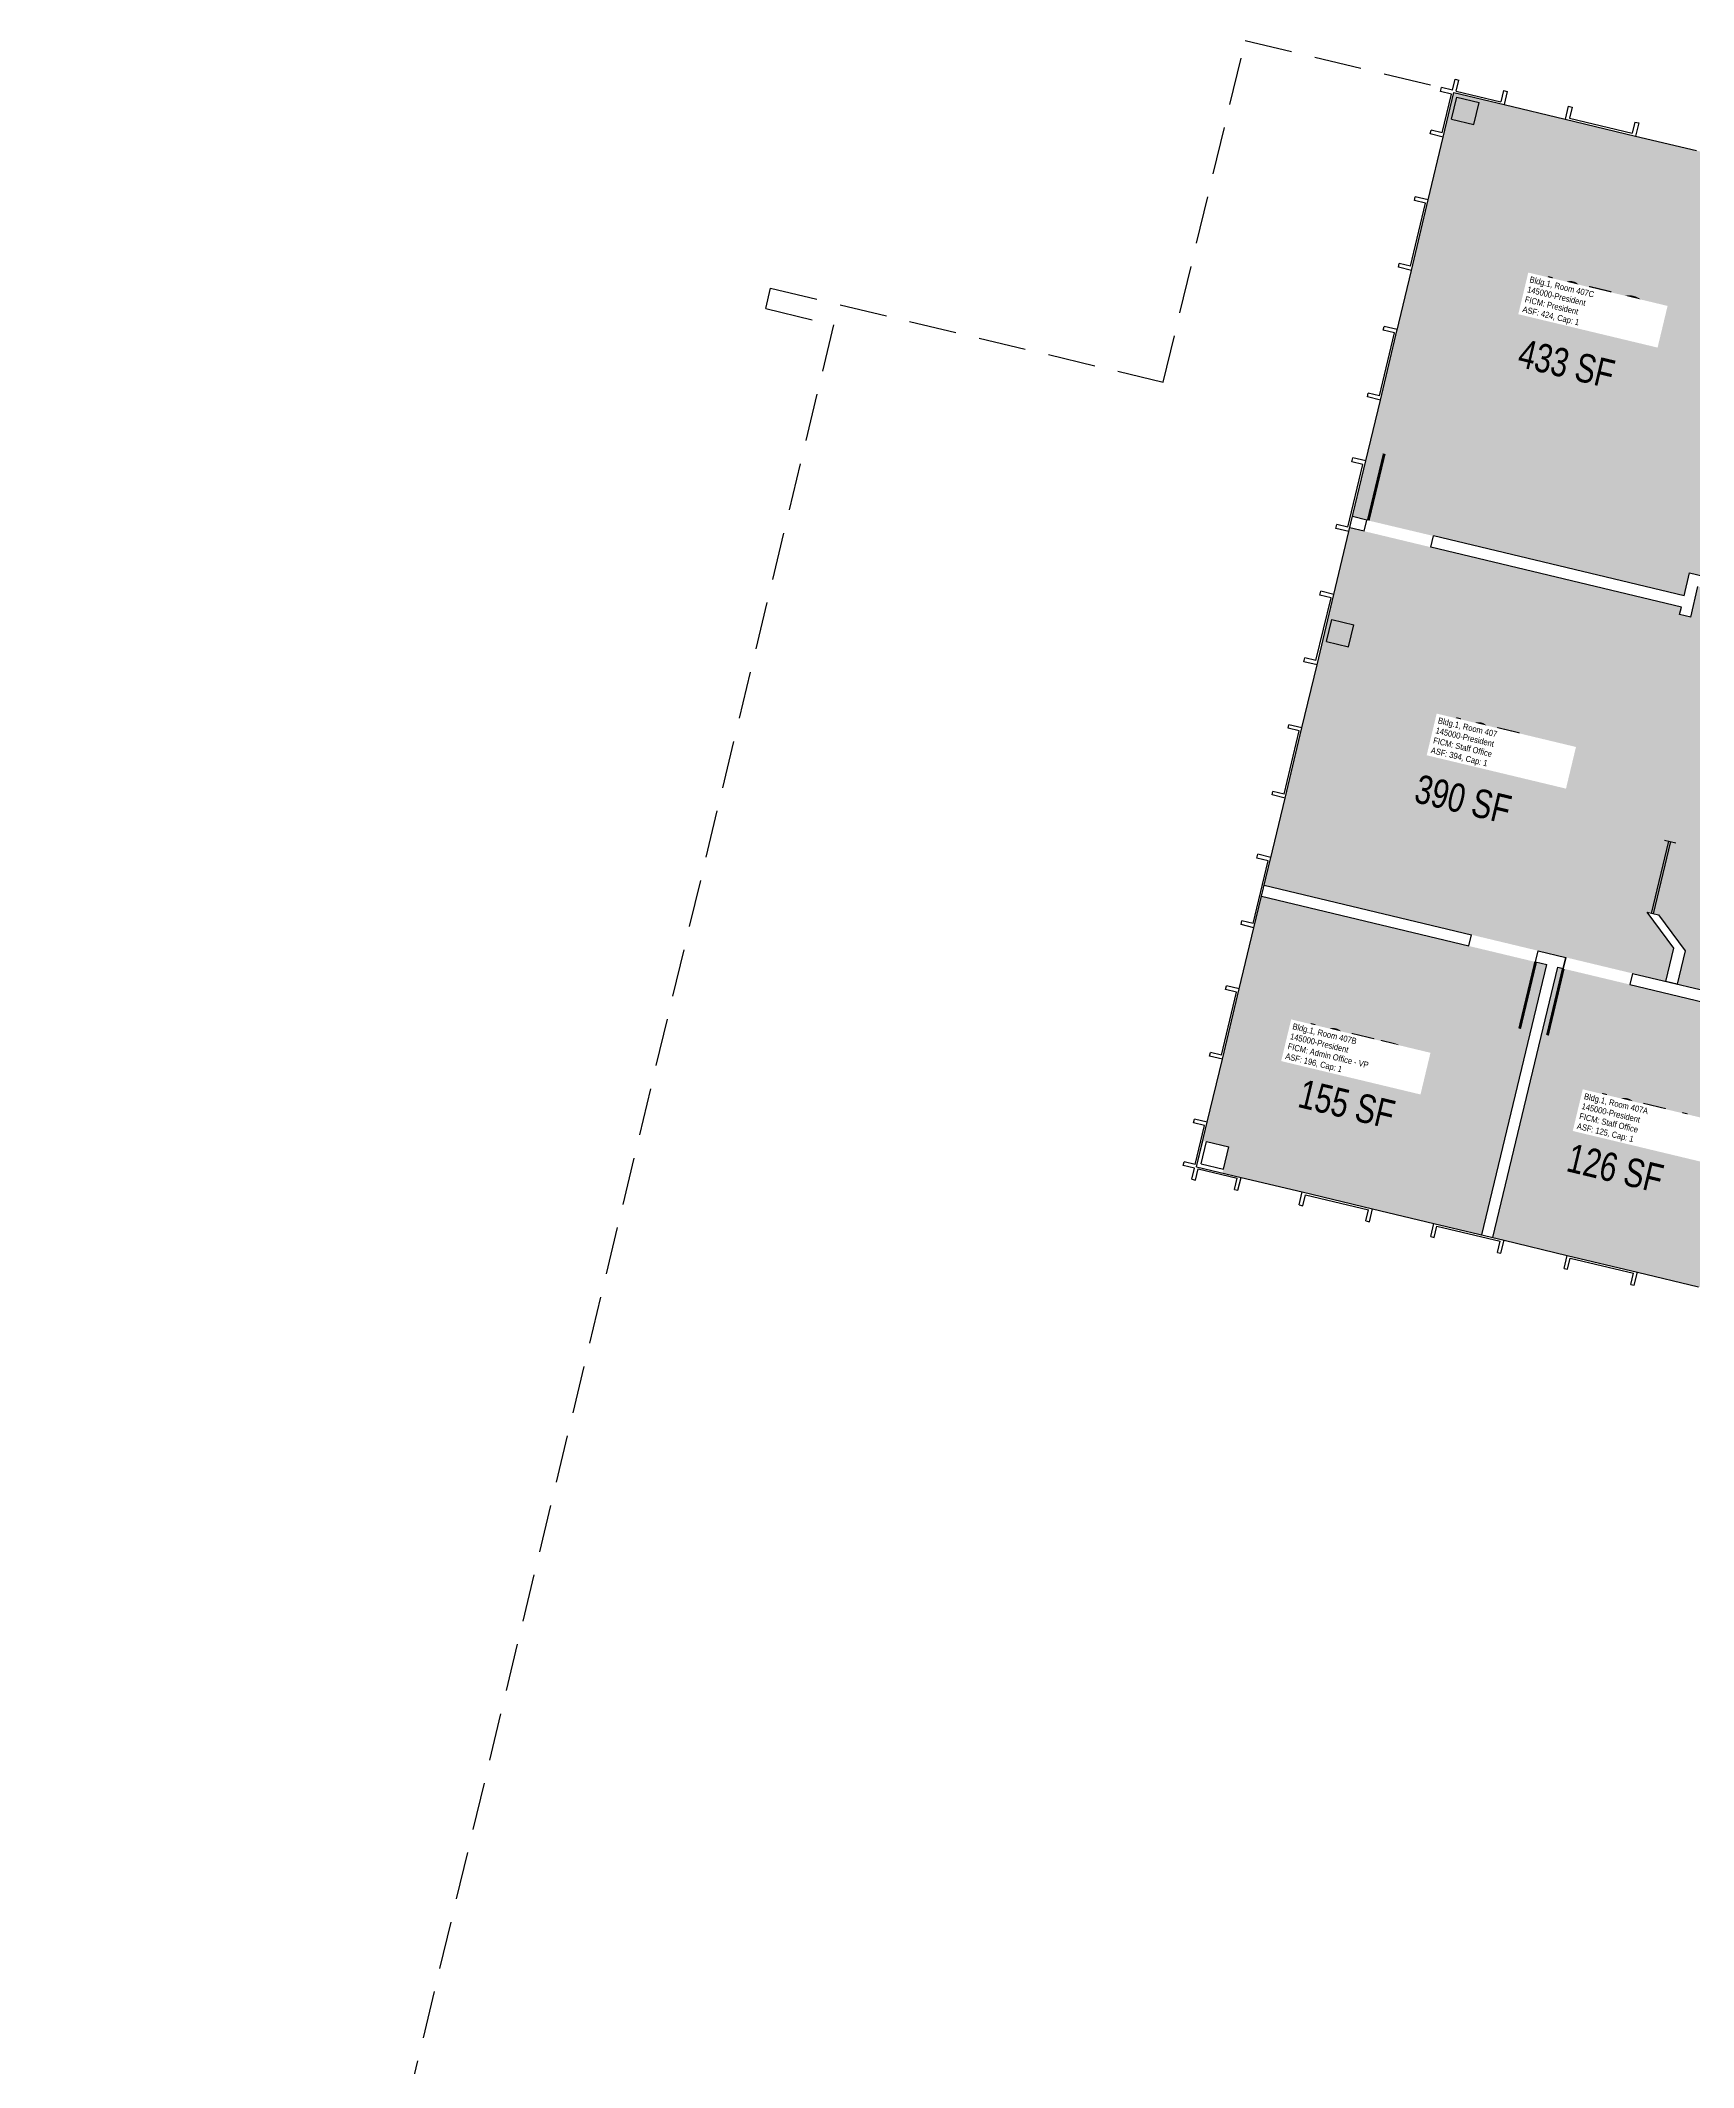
# Model space of a CAD drawing. Header units: inches. Extents: x 69220657 to 69222831, y 27675098 to 27677452.
# Drawn here: x 69220695 to 69221563, y 27676275 to 27677339 of the extents above; entities that cross this region are included whole.
import ezdxf
from ezdxf.enums import TextEntityAlignment as Align

# ---------------------------------------------------------------- set-up
doc = ezdxf.new("R2010")
doc.units = ezdxf.units.IN
doc.header["$LTSCALE"] = 100
doc.header["$MEASUREMENT"] = 0
doc.linetypes.add('DASHED2', pattern=[0.375, 0.25, -0.125])
for name, color, linetype in [('A-DOOR', 2, 'CONTINUOUS'), ('A-FLOR', 3, 'CONTINUOUS'), ('A-GLAZ', 1, 'CONTINUOUS'), ('A-IDEN-RNUM', 7, 'CONTINUOUS'), ('A-IDEN-SNUM', 4, 'CONTINUOUS'), ('A-IDEN-VNUM', 4, 'CONTINUOUS'), ('A-MISC', 3, 'DASHED2'), ('A-WALL', 5, 'CONTINUOUS'), ('AREA-TEXT', 3, 'CONTINUOUS'), ('Rooms-Category-Color', 7, 'CONTINUOUS'), ('Rooms-College-Color', 7, 'CONTINUOUS'), ('Rooms-Department-Color', 7, 'CONTINUOUS'), ('Rooms-Division-Color', 7, 'CONTINUOUS'), ('Rooms-Information', 7, 'CONTINUOUS')]:
    doc.layers.add(name, color=color, linetype=linetype)
doc.styles.add('CP_AREA', font='arial.ttf', dxfattribs={"height": 15})
doc.styles.add('CP_ROOMSNUMBER', font='arial.ttf', dxfattribs={"height": 1})
doc.styles.add('CP_ROOMVNUMBER', font='arial.ttf', dxfattribs={"width": 0.85, "height": 0.075})

msp = doc.modelspace()

# ---------------------------------------------------------------- hatches: boundary and pattern name
at = {"layer": 'Rooms-Category-Color', "true_color": 0xfa9ba3}
for points in [[(69221710.4, 27677135.6), (69221704.6, 27677137), (69221713, 27677172), (69221718.6, 27677195.4), (69221675.8, 27677205.6), (69221623.3, 27677218.2), (69221634.4, 27677264.9), (69221437, 27677312.2), (69221423.5, 27677255.8), (69221398.4, 27677150.7), (69221383.7, 27677089.5), (69221391.3, 27677087.6), (69221426.3, 27677079.3), (69221557.8, 27677047.8), (69221560.7, 27677059.9), (69221665.7, 27677034.8), (69221672.3, 27677062.5), (69221686, 27677059.2), (69221704.6, 27677137)], [(69221389.9, 27677081.8), (69221424.9, 27677073.4), (69221556.4, 27677041.9), (69221555.4, 27677038), (69221561.3, 27677036.6), (69221565.1, 27677052.7), (69221670.2, 27677027.6), (69221661.7, 27676992.5), (69221655.9, 27676993.9), (69221650, 27676969.1), (69221647.1, 27676969.8), (69221613.5, 27676829.8), (69221554.2, 27676844), (69221558.4, 27676861.5), (69221544.4, 27676880.3), (69221538.5, 27676881.7), (69221552.5, 27676862.9), (69221548.3, 27676845.4), (69221530.8, 27676849.6), (69221495.8, 27676858), (69221481.2, 27676861.5), (69221337.3, 27676896), (69221340.8, 27676910.5), (69221348.3, 27676941.7), (69221357.1, 27676978.6), (69221365.1, 27677011.7), (69221373.9, 27677048.6), (69221381.8, 27677081.7), (69221382.3, 27677083.6)], [(69221335.9, 27676890.1), (69221485.7, 27676854.2), (69221451.7, 27676712.3), (69221315.5, 27676744.9), (69221318.8, 27676758.5), (69221305.2, 27676761.7)], [(69221491.5, 27676852.8), (69221612.1, 27676824), (69221578.1, 27676682), (69221457.5, 27676710.9)]]:
    msp.add_hatch(color=241, dxfattribs=at).paths.add_polyline_path(points)
at = {"layer": 'Rooms-College-Color', "true_color": 0x80bc67}
for points in [[(69221710.4, 27677135.6), (69221704.6, 27677137), (69221713, 27677172), (69221718.6, 27677195.4), (69221675.8, 27677205.6), (69221623.3, 27677218.2), (69221634.4, 27677264.9), (69221437, 27677312.2), (69221423.5, 27677255.8), (69221398.4, 27677150.7), (69221383.7, 27677089.5), (69221391.3, 27677087.6), (69221426.3, 27677079.3), (69221557.8, 27677047.8), (69221560.7, 27677059.9), (69221665.7, 27677034.8), (69221672.3, 27677062.5), (69221686, 27677059.2), (69221704.6, 27677137)], [(69221389.9, 27677081.8), (69221424.9, 27677073.4), (69221556.4, 27677041.9), (69221555.4, 27677038), (69221561.3, 27677036.6), (69221565.1, 27677052.7), (69221670.2, 27677027.6), (69221661.7, 27676992.5), (69221655.9, 27676993.9), (69221650, 27676969.1), (69221647.1, 27676969.8), (69221613.5, 27676829.8), (69221554.2, 27676844), (69221558.4, 27676861.5), (69221544.4, 27676880.3), (69221538.5, 27676881.7), (69221552.5, 27676862.9), (69221548.3, 27676845.4), (69221530.8, 27676849.6), (69221495.8, 27676858), (69221481.2, 27676861.5), (69221337.3, 27676896), (69221340.8, 27676910.5), (69221348.3, 27676941.7), (69221357.1, 27676978.6), (69221365.1, 27677011.7), (69221373.9, 27677048.6), (69221381.8, 27677081.7), (69221382.3, 27677083.6)], [(69221335.9, 27676890.1), (69221485.7, 27676854.2), (69221451.7, 27676712.3), (69221315.5, 27676744.9), (69221318.8, 27676758.5), (69221305.2, 27676761.7)], [(69221491.5, 27676852.8), (69221612.1, 27676824), (69221578.1, 27676682), (69221457.5, 27676710.9)]]:
    msp.add_hatch(color=83, dxfattribs=at).paths.add_polyline_path(points)
at = {"layer": 'Rooms-Department-Color', "true_color": 0xda49d0}
for points in [[(69221710.4, 27677135.6), (69221704.6, 27677137), (69221713, 27677172), (69221718.6, 27677195.4), (69221675.8, 27677205.6), (69221623.3, 27677218.2), (69221634.4, 27677264.9), (69221437, 27677312.2), (69221423.5, 27677255.8), (69221398.4, 27677150.7), (69221383.7, 27677089.5), (69221391.3, 27677087.6), (69221426.3, 27677079.3), (69221557.8, 27677047.8), (69221560.7, 27677059.9), (69221665.7, 27677034.8), (69221672.3, 27677062.5), (69221686, 27677059.2), (69221704.6, 27677137)], [(69221389.9, 27677081.8), (69221424.9, 27677073.4), (69221556.4, 27677041.9), (69221555.4, 27677038), (69221561.3, 27677036.6), (69221565.1, 27677052.7), (69221670.2, 27677027.6), (69221661.7, 27676992.5), (69221655.9, 27676993.9), (69221650, 27676969.1), (69221647.1, 27676969.8), (69221613.5, 27676829.8), (69221554.2, 27676844), (69221558.4, 27676861.5), (69221544.4, 27676880.3), (69221538.5, 27676881.7), (69221552.5, 27676862.9), (69221548.3, 27676845.4), (69221530.8, 27676849.6), (69221495.8, 27676858), (69221481.2, 27676861.5), (69221337.3, 27676896), (69221340.8, 27676910.5), (69221348.3, 27676941.7), (69221357.1, 27676978.6), (69221365.1, 27677011.7), (69221373.9, 27677048.6), (69221381.8, 27677081.7), (69221382.3, 27677083.6)], [(69221335.9, 27676890.1), (69221485.7, 27676854.2), (69221451.7, 27676712.3), (69221315.5, 27676744.9), (69221318.8, 27676758.5), (69221305.2, 27676761.7)], [(69221491.5, 27676852.8), (69221612.1, 27676824), (69221578.1, 27676682), (69221457.5, 27676710.9)]]:
    msp.add_hatch(color=213, dxfattribs=at).paths.add_polyline_path(points)
at = {"layer": 'Rooms-Division-Color', "true_color": 0xda49d0}
for points in [[(69221710.4, 27677135.6), (69221704.6, 27677137), (69221713, 27677172), (69221718.6, 27677195.4), (69221675.8, 27677205.6), (69221623.3, 27677218.2), (69221634.4, 27677264.9), (69221437, 27677312.2), (69221423.5, 27677255.8), (69221398.4, 27677150.7), (69221383.7, 27677089.5), (69221391.3, 27677087.6), (69221426.3, 27677079.3), (69221557.8, 27677047.8), (69221560.7, 27677059.9), (69221665.7, 27677034.8), (69221672.3, 27677062.5), (69221686, 27677059.2), (69221704.6, 27677137)], [(69221389.9, 27677081.8), (69221424.9, 27677073.4), (69221556.4, 27677041.9), (69221555.4, 27677038), (69221561.3, 27677036.6), (69221565.1, 27677052.7), (69221670.2, 27677027.6), (69221661.7, 27676992.5), (69221655.9, 27676993.9), (69221650, 27676969.1), (69221647.1, 27676969.8), (69221613.5, 27676829.8), (69221554.2, 27676844), (69221558.4, 27676861.5), (69221544.4, 27676880.3), (69221538.5, 27676881.7), (69221552.5, 27676862.9), (69221548.3, 27676845.4), (69221530.8, 27676849.6), (69221495.8, 27676858), (69221481.2, 27676861.5), (69221337.3, 27676896), (69221340.8, 27676910.5), (69221348.3, 27676941.7), (69221357.1, 27676978.6), (69221365.1, 27677011.7), (69221373.9, 27677048.6), (69221381.8, 27677081.7), (69221382.3, 27677083.6)], [(69221335.9, 27676890.1), (69221485.7, 27676854.2), (69221451.7, 27676712.3), (69221315.5, 27676744.9), (69221318.8, 27676758.5), (69221305.2, 27676761.7)], [(69221491.5, 27676852.8), (69221612.1, 27676824), (69221578.1, 27676682), (69221457.5, 27676710.9)]]:
    msp.add_hatch(color=213, dxfattribs=at).paths.add_polyline_path(points)

# ---------------------------------------------------------------- linework, layer by layer
at = {"layer": 'A-DOOR'}
for points in [[(69221392, 27677087.5, 1.5, 1.5, 0), (69221400.4, 27677122.5, 0, 0, 0), (69221401.2, 27677122.3, 0, 0, -0.414214), (69221426, 27677077.8, 0, 0, -0.414214)], [(69221479.9, 27676855.6, 1.5, 1.5, 0), (69221471.5, 27676820.6, 0, 0, 0), (69221470.7, 27676820.8, 0, 0, -0.387699), (69221444.8, 27676864, 0, 0, -0.414214)], [(69221494.4, 27676852.1, 1.5, 1.5, 0), (69221486.1, 27676817.1, 0, 0, 0), (69221485.3, 27676817.3, 0, 0, 0.399711), (69221529.4, 27676843.8, 0, 0, 0.414214)]]:
    msp.add_lwpolyline(points, format="xyseb", dxfattribs=at)
at = {"layer": 'A-FLOR'}
for points in [[(69221540.8, 27676881.1), (69221549.9, 27676919.1)], [(69221541.8, 27676880.9), (69221550.9, 27676918.8)], [(69221547.6, 27676919.6), (69221553.5, 27676918.2)]]:
    msp.add_lwpolyline(points, dxfattribs=at)
at = {"layer": 'A-GLAZ'}
for p, q in [((69221463.3, 27677305.9), (69221495.4, 27677298.2)), ((69221423.5, 27677255.8), (69221431.4, 27677288.8)), ((69221532.3, 27677289.3), (69221564.4, 27677281.7)), ((69221407, 27677186.7), (69221414.7, 27677218.8)), ((69221390.7, 27677118.7), (69221398.4, 27677150.7)), ((69221373.9, 27677048.6), (69221381.8, 27677081.7)), ((69221357.1, 27676978.6), (69221365.1, 27677011.7)), ((69221340.6, 27676909.6), (69221348.3, 27676941.7)), ((69221324.3, 27676841.5), (69221332, 27676873.6)), ((69221307.5, 27676771.5), (69221315.4, 27676804.5)), ((69221325.2, 27676742.5), (69221357.3, 27676734.9)), ((69221394.3, 27676726), (69221426.4, 27676718.3)), ((69221463.3, 27676709.5), (69221496.4, 27676701.5)), ((69221533.4, 27676692.7), (69221565.5, 27676685))]:
    msp.add_line(p, q, dxfattribs=at)
at = {"layer": 'A-MISC'}
for p, q in [((69221284.4, 27677160.1), (69221327.4, 27677339.5)), ((69221327.4, 27677339.5), (69221430.5, 27677314.8)), ((69221075.7, 27677198.7), (69221078.2, 27677209.4)), ((69221078.2, 27677209.4), (69221284.4, 27677160.1)), ((69221075.7, 27677198.7), (69221111.2, 27677190.2)), ((69221111.2, 27677190.2), (69220694.8, 27675452.4))]:
    msp.add_line(p, q, dxfattribs=at)
at = {"layer": 'A-WALL'}
for p, q in [((69221430, 27677312.8), (69221430.5, 27677314.8)), ((69221435.8, 27677311.4), (69221430, 27677312.8)), ((69221436.3, 27677313.4), (69221430.5, 27677314.8)), ((69221431.4, 27677288.8), (69221437, 27677312.2)), ((69221436.3, 27677313.4), (69221437.7, 27677319.2)), ((69221437, 27677312.2), (69221463.3, 27677305.9)), ((69221437.7, 27677319.2), (69221439.6, 27677318.7)), ((69221438.2, 27677312.9), (69221439.6, 27677318.7)), ((69221438.2, 27677312.9), (69221461.6, 27677307.3)), ((69221463, 27677313.2), (69221461.6, 27677307.3)), ((69221463, 27677313.2), (69221464.9, 27677312.7)), ((69221464.9, 27677312.7), (69221463.3, 27677305.9)), ((69221430.9, 27677291), (69221435.8, 27677311.4)), ((69221435.7, 27677298.1), (69221438.5, 27677309.8)), ((69221438.5, 27677309.8), (69221450.2, 27677307)), ((69221447.4, 27677295.3), (69221450.2, 27677307)), ((69221497, 27677305), (69221495.4, 27677298.2)), ((69221497, 27677305), (69221499, 27677304.5)), ((69221499, 27677304.5), (69221497.6, 27677298.7)), ((69221424.6, 27677290.5), (69221425.1, 27677292.4)), ((69221430.9, 27677291), (69221425.1, 27677292.4)), ((69221435.7, 27677298.1), (69221447.4, 27677295.3)), ((69221495.4, 27677298.2), (69221532.3, 27677289.3)), ((69221497.6, 27677298.7), (69221530.6, 27677290.8)), ((69221532, 27677296.6), (69221530.6, 27677290.8)), ((69221532, 27677296.6), (69221534, 27677296.2)), ((69221534, 27677296.2), (69221532.3, 27677289.3)), ((69221431.4, 27677288.8), (69221424.6, 27677290.5)), ((69221414.2, 27677221), (69221422.1, 27677254.1)), ((69221414.7, 27677218.8), (69221423.5, 27677255.8)), ((69221416.3, 27677255.5), (69221416.7, 27677257.4)), ((69221422.1, 27677254.1), (69221416.3, 27677255.5)), ((69221423.5, 27677255.8), (69221416.7, 27677257.4)), ((69221407.9, 27677220.4), (69221408.3, 27677222.4)), ((69221414.7, 27677218.8), (69221407.9, 27677220.4)), ((69221414.2, 27677221), (69221408.3, 27677222.4)), ((69221397.9, 27677152.9), (69221405.8, 27677186)), ((69221398.4, 27677150.7), (69221407.2, 27677187.7)), ((69221399.9, 27677187.4), (69221400.4, 27677189.3)), ((69221405.8, 27677186), (69221399.9, 27677187.4)), ((69221407.2, 27677187.7), (69221400.4, 27677189.3)), ((69221391.6, 27677152.4), (69221392, 27677154.3)), ((69221398.4, 27677150.7), (69221391.6, 27677152.4)), ((69221397.9, 27677152.9), (69221392, 27677154.3)), ((69221383.4, 27677118.3), (69221383.9, 27677120.3)), ((69221390.7, 27677118.7), (69221383.9, 27677120.3)), ((69221381.3, 27677083.9), (69221389.2, 27677116.9)), ((69221381.8, 27677081.7), (69221390.7, 27677118.7)), ((69221389.2, 27677116.9), (69221383.4, 27677118.3)), ((69221391.3, 27677087.6), (69221383.7, 27677089.5)), ((69221375, 27677083.3), (69221375.5, 27677085.3)), ((69221381.8, 27677081.7), (69221375, 27677083.3)), ((69221381.3, 27677083.9), (69221375.5, 27677085.3)), ((69221389.9, 27677081.8), (69221382.3, 27677083.6)), ((69221389.9, 27677081.8), (69221391.3, 27677087.6)), ((69221424.9, 27677073.4), (69221426.3, 27677079.3)), ((69221557.8, 27677047.8), (69221426.3, 27677079.3)), ((69221556.4, 27677041.9), (69221424.9, 27677073.4)), ((69221557.8, 27677047.8), (69221560.7, 27677059.9)), ((69221560.7, 27677059.9), (69221665.7, 27677034.8)), ((69221364.5, 27677013.9), (69221372.5, 27677046.9)), ((69221365.1, 27677011.7), (69221373.9, 27677048.6)), ((69221366.6, 27677048.3), (69221367.1, 27677050.3)), ((69221372.5, 27677046.9), (69221366.6, 27677048.3)), ((69221373.9, 27677048.6), (69221367.1, 27677050.3)), ((69221561.3, 27677036.6), (69221565.1, 27677052.7)), ((69221370, 27677023.9), (69221372.8, 27677035.5)), ((69221372.8, 27677035.5), (69221384.5, 27677032.7)), ((69221555.4, 27677038), (69221556.4, 27677041.9)), ((69221561.3, 27677036.6), (69221555.4, 27677038)), ((69221381.7, 27677021.1), (69221384.5, 27677032.7)), ((69221358.2, 27677013.3), (69221358.7, 27677015.3)), ((69221364.5, 27677013.9), (69221358.7, 27677015.3)), ((69221370, 27677023.9), (69221381.7, 27677021.1)), ((69221365.1, 27677011.7), (69221358.2, 27677013.3)), ((69221347.8, 27676943.8), (69221355.7, 27676976.9)), ((69221348.3, 27676941.7), (69221357.1, 27676978.6)), ((69221349.9, 27676978.3), (69221350.3, 27676980.2)), ((69221355.7, 27676976.9), (69221349.9, 27676978.3)), ((69221357.1, 27676978.6), (69221350.3, 27676980.2)), ((69221341.5, 27676943.3), (69221341.9, 27676945.2)), ((69221348.3, 27676941.7), (69221341.5, 27676943.3)), ((69221347.8, 27676943.8), (69221341.9, 27676945.2)), ((69221331.5, 27676875.8), (69221339.4, 27676908.8)), ((69221332, 27676873.6), (69221340.8, 27676910.5)), ((69221333.5, 27676910.2), (69221334, 27676912.2)), ((69221339.4, 27676908.8), (69221333.5, 27676910.2)), ((69221340.8, 27676910.5), (69221334, 27676912.2)), ((69221335.9, 27676890.1), (69221444.8, 27676864)), ((69221337.3, 27676896), (69221446.2, 27676869.9)), ((69221325.2, 27676875.2), (69221325.6, 27676877.2)), ((69221331.5, 27676875.8), (69221325.6, 27676877.2)), ((69221332, 27676873.6), (69221325.2, 27676875.2)), ((69221444.8, 27676864), (69221446.2, 27676869.8)), ((69221451.7, 27676712.3), (69221485.7, 27676854.2)), ((69221479.9, 27676855.6), (69221481.2, 27676861.5)), ((69221479.9, 27676855.6), (69221485.7, 27676854.2)), ((69221481.2, 27676861.5), (69221495.8, 27676858)), ((69221494.4, 27676852.1), (69221495.8, 27676858)), ((69221495.8, 27676858), (69221494.4, 27676852.1)), ((69221457.5, 27676710.9), (69221491.5, 27676852.8)), ((69221491.5, 27676852.8), (69221494.4, 27676852.1)), ((69221530.8, 27676849.6), (69221529.4, 27676843.8)), ((69221529.4, 27676843.8), (69221612.1, 27676824)), ((69221530.8, 27676849.6), (69221613.5, 27676829.8)), ((69221314.9, 27676806.7), (69221322.8, 27676839.8)), ((69221315.4, 27676804.5), (69221324.3, 27676841.5)), ((69221317, 27676841.2), (69221317.5, 27676843.1)), ((69221322.8, 27676839.8), (69221317, 27676841.2)), ((69221324.3, 27676841.5), (69221317.5, 27676843.1)), ((69221308.6, 27676806.2), (69221309.1, 27676808.1)), ((69221315.4, 27676804.5), (69221308.6, 27676806.2)), ((69221314.9, 27676806.7), (69221309.1, 27676808.1)), ((69221300.2, 27676771.2), (69221300.7, 27676773.1)), ((69221306.1, 27676769.8), (69221300.2, 27676771.2)), ((69221307.5, 27676771.5), (69221300.7, 27676773.1)), ((69221301.2, 27676749.3), (69221306.1, 27676769.8)), ((69221301.9, 27676748.1), (69221307.5, 27676771.5)), ((69221301.9, 27676748.1), (69221305.2, 27676761.7)), ((69221304.3, 27676749.6), (69221307.1, 27676761.3)), ((69221307.1, 27676761.3), (69221318.8, 27676758.5)), ((69221316, 27676746.8), (69221318.8, 27676758.5)), ((69221294.9, 27676748.8), (69221295.3, 27676750.7)), ((69221300.7, 27676747.4), (69221294.9, 27676748.8)), ((69221301.2, 27676749.3), (69221295.3, 27676750.7)), ((69221301.9, 27676748.1), (69221325.2, 27676742.5)), ((69221304.3, 27676749.6), (69221316, 27676746.8)), ((69221299.3, 27676741.6), (69221300.7, 27676747.4)), ((69221299.3, 27676741.6), (69221301.3, 27676741.1)), ((69221301.3, 27676741.1), (69221302.7, 27676746.9)), ((69221302.7, 27676746.9), (69221323.1, 27676742)), ((69221321.7, 27676736.2), (69221323.1, 27676742)), ((69221323.6, 27676735.7), (69221325.2, 27676742.5)), ((69221321.7, 27676736.2), (69221323.6, 27676735.7)), ((69221355.7, 27676728), (69221357.3, 27676734.9)), ((69221355.7, 27676728), (69221357.7, 27676727.6)), ((69221357.3, 27676734.9), (69221394.3, 27676726)), ((69221357.7, 27676727.6), (69221359.1, 27676733.4)), ((69221359.1, 27676733.4), (69221392.1, 27676725.5)), ((69221390.7, 27676719.7), (69221392.1, 27676725.5)), ((69221390.7, 27676719.7), (69221392.7, 27676719.2)), ((69221392.7, 27676719.2), (69221394.3, 27676726)), ((69221424.8, 27676711.5), (69221426.4, 27676718.3)), ((69221426.4, 27676718.3), (69221463.3, 27676709.5)), ((69221426.7, 27676711), (69221428.1, 27676716.9)), ((69221428.1, 27676716.9), (69221461.2, 27676709)), ((69221424.8, 27676711.5), (69221426.7, 27676711)), ((69221459.8, 27676703.1), (69221461.2, 27676709)), ((69221461.7, 27676702.7), (69221463.3, 27676709.5)), ((69221459.8, 27676703.1), (69221461.7, 27676702.7)), ((69221494.8, 27676694.7), (69221496.4, 27676701.5)), ((69221494.8, 27676694.7), (69221496.7, 27676694.3)), ((69221496.4, 27676701.5), (69221533.4, 27676692.7)), ((69221496.7, 27676694.3), (69221498.1, 27676700.1)), ((69221498.1, 27676700.1), (69221531.2, 27676692.2)), ((69221529.8, 27676686.3), (69221531.2, 27676692.2)), ((69221529.8, 27676686.3), (69221531.7, 27676685.9)), ((69221531.7, 27676685.9), (69221533.4, 27676692.7))]:
    msp.add_line(p, q, dxfattribs=at)
msp.add_lwpolyline([(69221538.5, 27676881.7), (69221544.4, 27676880.3), (69221558.4, 27676861.5), (69221554.2, 27676844), (69221548.3, 27676845.4), (69221552.5, 27676862.9)], close=True, dxfattribs=at)

# ---------------------------------------------------------------- texts
at = {"layer": 'A-IDEN-RNUM', "style": 'CP_ROOMSNUMBER', "width": 0.85}
for s, p in [('0407-C0', (69221506.2, 27677199.5)), ('0407-00', (69221448.6, 27676970.1)), ('0407-B0', (69221380.9, 27676807.4)), ('0407-A0', (69221534, 27676770.7))]:
    msp.add_text(s, height=1, rotation=346.5277, dxfattribs=at).set_placement(p, align=Align.MIDDLE)
at = {"layer": 'A-IDEN-SNUM', "style": 'CP_ROOMSNUMBER', "width": 0.85}
for s, p in [('00100407C0', (69221506.2, 27677199.5)), ('0010040700', (69221448.6, 27676970.1)), ('00100407B0', (69221380.9, 27676807.4)), ('00100407A0', (69221534, 27676770.7))]:
    msp.add_text(s, height=1, rotation=346.5277, dxfattribs=at).set_placement(p, align=Align.MIDDLE)
at = {"layer": 'A-IDEN-VNUM', "style": 'CP_ROOMVNUMBER', "width": 0.85}
for s, p in [('407C', (69221506.2, 27677199.5)), ('407', (69221448.6, 27676970.1)), ('407B', (69221380.9, 27676807.4)), ('407A', (69221534, 27676770.7))]:
    msp.add_text(s, height=22.5, rotation=346.5277, dxfattribs=at).set_placement(p, align=Align.MIDDLE)
at = {"layer": 'AREA-TEXT', "style": 'CP_AREA', "width": 0.75}
for s, p in [('433 SF', (69221496.1, 27677169.8)), ('390 SF', (69221441.8, 27676941.1)), ('155 SF', (69221380.7, 27676781)), ('126 SF', (69221521.7, 27676747.3))]:
    msp.add_text(s, height=15, rotation=346.5277, dxfattribs=at).set_placement(p, align=Align.MIDDLE_CENTER)

# ---------------------------------------------------------------- next in the draw order: texts
at = {"layer": 'Rooms-Information', "char_height": 3.214, "width": 72, "attachment_point": 7, "rotation": 346.5277, "style": 'CP_ROOMVNUMBER', "bg_fill": 3, "box_fill_scale": 1.5, "bg_fill_color": 256, "bg_fill_true_color": 13158600, "bg_fill_transparency": 0}
for s, insert in [('Bldg.1, Room 407C^M^J145000-President^M^JFICM: President^M^JASF: 424, Cap: 1', (69221472.5, 27677196)), ('Bldg.1, Room 407^M^J145000-President^M^JFICM: Staff Office^M^JASF: 394, Cap: 1', (69221424.4, 27676964.4)), ('Bldg.1, Room 407B^M^J145000-President^M^JFICM: Admin Office - VP^M^JASF: 196, Cap: 1', (69221348, 27676803.8)), ('Bldg.1, Room 407A^M^J145000-President^M^JFICM: Staff Office^M^JASF: 125, Cap: 1', (69221501.1, 27676767.1))]:
    msp.add_mtext(s, dxfattribs=dict(at, insert=insert))

doc.saveas('drawing.dxf')
